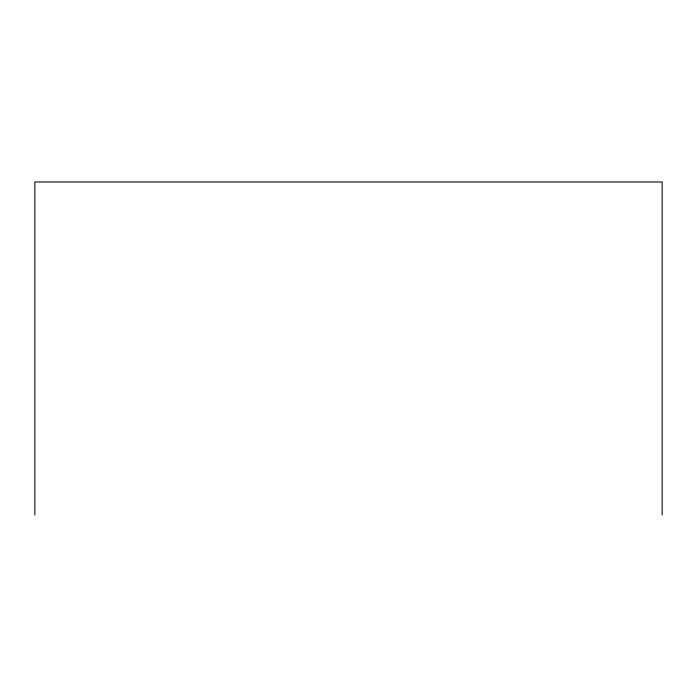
<?xml version="1.0" encoding="UTF-8"?>
<svg xmlns="http://www.w3.org/2000/svg" width="697" height="697" viewBox="0 0 697 697"><rect width="100%" height="100%" fill="white"/><g stroke="black" fill="none" stroke-linecap="round" stroke-linejoin="round"><path stroke-width="1.05" d="M662.15 515.022L662.15 181.978L34.85 181.978L34.85 515.022"/></g></svg>
